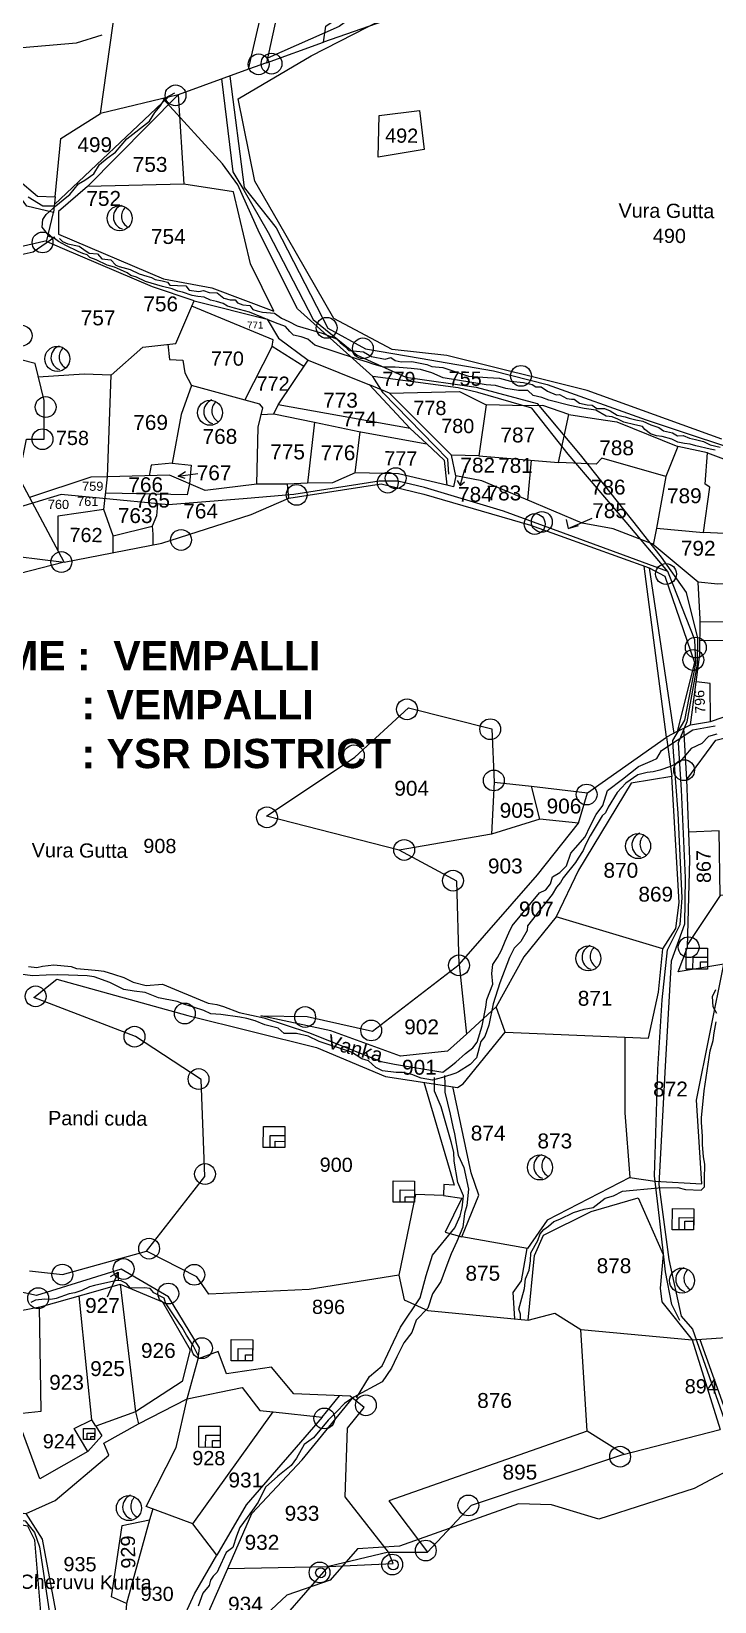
# Model space of a CAD drawing. Header units: inches. Extents: x 215816 to 245985, y 1583903 to 1595496.
# Drawn here: x 225334 to 226251, y 1587068 to 1589176 of the extents above; entities that cross this region are included whole.
import ezdxf

# ---------------------------------------------------------------- set-up
doc = ezdxf.new("R2010")
doc.units = ezdxf.units.IN
doc.header["$MEASUREMENT"] = 0
for name, color, linetype in [('BOUNDRY STONES', 240, 'Continuous'), ('PLOTS', 7, 'Continuous'), ('PLOTS NO', 7, 'Continuous'), ('ROADS', 1, 'Continuous'), ('STREAMS', 4, 'Continuous'), ('TEXT', 1, 'Continuous'), ('wells', 7, 'Continuous')]:
    doc.layers.add(name, color=color, linetype=linetype)
doc.styles.get("Standard").update_dxf_attribs({"font": 'arial.ttf'})

msp = doc.modelspace()

# ---------------------------------------------------------------- linework, layer by layer
at = {"layer": 'BOUNDRY STONES', "color": 0}
for points in [[(225540.36579, 1588575.88484), (225530.8243, 1588579.14139), (225540.78846, 1588585.44661)], [(225530.8243, 1588579.14139), (225557.41716, 1588582.4936)], [(225909.78312, 1588566.51043), (225915.95973, 1588588.07557)], [(225905.58049, 1588573.27128), (225909.78312, 1588566.51043), (225915.48635, 1588571.42914)], [(226051.86557, 1588520.85795), (226054.61325, 1588508.79374), (226068.45624, 1588512.59144)], [(226054.61325, 1588508.79374), (226086.87891, 1588522.77078)], [(225450.55336, 1587510.23024), (225435.78896, 1587476.68199)], [(225439.88326, 1587504.28432), (225450.55336, 1587510.23024), (225450.12561, 1587499.96)]]:
    msp.add_lwpolyline(points, dxfattribs=at)
for centre, radius in [((225638.9311, 1589132.063), 13.978), ((225656.29614, 1589133.00149), 13.978), ((225527.39759, 1589090.35097), 13.978), ((225348.85874, 1588892.89348), 13.978), ((225320.68539, 1588767.69003), 13.978), ((225730.2756, 1588778.22048), 13.978), ((225778.96462, 1588750.59467), 13.978), ((225991.2512, 1588713.65034), 13.978), ((225352.94466, 1588671.81125), 13.978), ((225348.73882, 1588628.62265), 13.978), ((225812.39174, 1588570.39565), 13.978), ((225823.06183, 1588576.34157), 13.978), ((225690.05698, 1588553.91277), 13.978), ((226009.66616, 1588514.78341), 13.978), ((226019.25074, 1588517.54884), 13.978), ((225534.81587, 1588493.38393), 13.978), ((225374.12757, 1588463.71397), 13.978), ((226185.95715, 1588447.63104), 13.978), ((226225.98927, 1588348.86261), 13.978), ((226222.68203, 1588332.23646), 13.978), ((225838.19864, 1588265.90884), 13.978), ((225949.95136, 1588239.24875), 13.978), ((225766.90579, 1588204.07075), 13.978), ((225954.77308, 1588170.48943), 13.978), ((226210.28694, 1588184.24799), 13.978), ((226079.33397, 1588151.53121), 13.978), ((225650.11643, 1588120.94889), 13.978), ((225834.36786, 1588077.12015), 13.978), ((225899.96376, 1588035.9118), 13.978), ((226216.37911, 1587946.50157), 13.978), ((225908.00588, 1587922.13948), 13.978), ((225339.48839, 1587880.50946), 13.978), ((225539.8299, 1587857.46643), 13.978), ((225701.33501, 1587852.76814), 13.978), ((225790.12339, 1587834.77443), 13.978), ((225472.29993, 1587826.42129), 13.978), ((225558.32983, 1587769.47964), 13.978), ((225566.98154, 1587641.88715), 13.978), ((225491.87259, 1587541.81719), 13.978), ((225457.66844, 1587514.43034), 13.978), ((225375.42798, 1587506.87108), 13.978), ((225552.55231, 1587506.6663), 13.978), ((225342.96458, 1587475.22075), 13.978), ((225517.65492, 1587481.40991), 13.978), ((225562.82883, 1587408.11081), 13.978), ((225782.97886, 1587331.43403), 13.978), ((225727.23492, 1587313.76611), 13.978), ((226124.33758, 1587262.39189), 13.978), ((225920.52846, 1587196.89684), 13.978), ((225863.41509, 1587136.37428), 13.978), ((225818.29055, 1587117.56761), 13.978), ((225720.79523, 1587106.92926), 13.978), ((225722.20963, 1587106.56489), 6.73992), ((225819.70495, 1587117.20324), 6.73992)]:
    msp.add_circle(centre, radius, dxfattribs=at)
at = {"layer": 'PLOTS'}
for points in [[(226023.6625, 1589477.2129), (225956.74558, 1589403.05854), (225874.50006, 1589283.9929), (225889.56026, 1589219.12177), (225726.16649, 1589161.7831), (225729.21243, 1589183.43091), (225835.25794, 1589256.34871), (225864.46424, 1589297.67314), (225909.23469, 1589361.0195), (225935.56, 1589397.38799), (226008.39016, 1589475.59687)], [(225795.46188, 1589459.1175), (225735.31056, 1589344.90629), (225699.77288, 1589283.78972), (225673.18551, 1589243.06877), (225649.67434, 1589134.17564), (225726.16649, 1589161.7831)], [(225625.18965, 1589125.33866), (225530.73845, 1589091.24944), (225426.80261, 1589065.89124), (225443.72704, 1589186.98025), (225470.80084, 1589371.19586)], [(225649.67434, 1589134.17564), (225625.18965, 1589125.33866), (225651.32876, 1589238.25301), (225721.70201, 1589345.57697)], [(225600.26706, 1589116.34362), (225619.49706, 1588966.61614), (225662.61881, 1588912.4644), (225731.74817, 1588777.91604), (225782.63077, 1588749.8379), (225855.86513, 1588737.30903), (225954.3863, 1588720.45412), (226026.4866, 1588702.19903), (226159.17826, 1588654.74462), (226319.49742, 1588601.42219), (226299.65964, 1588643.86448), (226393.14377, 1588640.56759), (226392.49599, 1588622.19977), (226418.86106, 1588603.91771), (226319.49742, 1588601.42219)], [(225364.74163, 1588943.72777), (225517.32646, 1589087.97719)], [(225530.73845, 1589091.24944), (225538.40708, 1588970.94712), (225409.19194, 1588968.01067), (225370.15047, 1588934.21315), (225370.21776, 1588904.03855), (225511.25195, 1588844.05016), (225576.03023, 1588831.96371), (225659.40981, 1588800.4319), (225628.04452, 1588864.26131), (225604.99588, 1588960.87135), (225538.40708, 1588970.94712)], [(225409.19194, 1588968.01067), (225530.73845, 1589091.24944)], [(225800.68769, 1589063.2416), (225854.80928, 1589070.07414), (225861.42224, 1589017.69184), (225799.41283, 1589007.461), (225800.68769, 1589063.2416)], [(225025.41734, 1589054.27435), (225103.14362, 1589042.71139), (225180.69625, 1589030.57973), (225269.27884, 1589036.15148), (225293.61245, 1589023.96916), (225309.02015, 1588991.68135), (225315.75446, 1588977.5692), (225341.87417, 1588954.90175), (225365.78768, 1588954.27094), (225373.53807, 1589032.38758), (225426.80261, 1589065.89124)], [(225365.78768, 1588954.27094), (225363.69559, 1588933.1846), (225327.83392, 1588941.70137), (225296.85915, 1588983.98368), (225281.91633, 1589016.95768), (225267.14208, 1589023.78312), (225211.73917, 1589026.93767), (225139.95423, 1589022.62475), (225053.86087, 1589017.45216), (225079.7072, 1589046.19791)], [(225098.3432, 1588900.25417), (225277.65304, 1588877.96564), (225354.53231, 1588895.6675), (225363.69559, 1588933.1846)], [(225440.82496, 1588714.82561), (225483.33909, 1588752.34068), (225527.56634, 1588757.3351), (225549.17997, 1588807.21476), (225552.33549, 1588814.49702), (225496.22668, 1588833.1209), (225375.76935, 1588884.85581), (225354.15859, 1588894.13736)], [(225552.33549, 1588814.49702), (225650.35519, 1588789.76645), (225665.83526, 1588764.21921), (225705.34159, 1588734.86629), (225787.70318, 1588701.77297), (225842.38394, 1588643.24121), (225665.00374, 1588674.6989), (225705.34159, 1588734.86629)], [(225699.54728, 1588726.22358), (225657.17545, 1588753.30041), (225658.35815, 1588762.23661), (225549.17997, 1588807.21476)], [(225188.43498, 1588486.9016), (225377.64408, 1588463.47242), (225316.78749, 1588577.74088), (225327.15421, 1588628.8986), (225351.04484, 1588628.72764), (225350.86076, 1588680.6479), (225338.71018, 1588730.25774), (225319.85364, 1588735.11257), (225321.20524, 1588768.69753), (225267.13525, 1588761.64058)], [(225517.02326, 1588756.14451), (225519.05839, 1588735.49401), (225536.96454, 1588734.66387), (225539.65352, 1588717.79656), (225549.01407, 1588700.70605), (225535.03627, 1588661.77699), (225522.79651, 1588596.6812), (225494.85358, 1588593.72218), (225492.11015, 1588579.62968)], [(225620.22343, 1588681.05529), (225657.17545, 1588753.30041)], [(225431.15473, 1588534.48882), (225436.22329, 1588578.33739), (225440.82496, 1588714.82561), (225404.49915, 1588716.05032), (225343.14325, 1588712.15785)], [(225636.5143, 1588568.23145), (225638.54923, 1588645.01427), (225644.55429, 1588670.70989), (225640.35498, 1588675.49984), (225549.01407, 1588700.70605)], [(225903.57538, 1588579.48068), (225898.09604, 1588607.26948), (225814.58985, 1588690.50698), (225787.70318, 1588701.77297)], [(225814.58985, 1588690.50698), (225908.86906, 1588692.93483), (225944.29996, 1588674.91226), (225934.7789, 1588606.44287), (225898.09604, 1588607.26948)], [(225642.4556, 1588661.72962), (225659.3302, 1588662.69843), (225665.00374, 1588674.6989)], [(225934.7789, 1588606.44287), (226041.71821, 1588597.1844), (226055.44614, 1588661.9571), (226020.53724, 1588674.05291), (225997.67247, 1588673.37039), (225944.29996, 1588674.91226)], [(225659.3302, 1588662.69843), (225713.77518, 1588651.35172), (225773.61648, 1588638.88038), (225864.59856, 1588622.56638), (225842.38394, 1588643.24121)], [(225713.77518, 1588651.35172), (225704.38378, 1588569.52366)], [(226055.44614, 1588661.9571), (226092.73636, 1588656.19485), (226119.84968, 1588652.00519), (226201.90542, 1588618.66236), (226185.67425, 1588578.71793), (226099.78216, 1588603.13782), (226092.2989, 1588595.06369), (226041.71821, 1588597.1844)], [(225864.59856, 1588622.56638), (225887.92894, 1588600.49609), (225891.74497, 1588566.79707), (225826.58615, 1588582.07187), (225768.73868, 1588583.71989), (225775.24062, 1588638.58916)], [(226173.37963, 1588509.07007), (226236.46577, 1588503.4481), (226244.85409, 1588564.43913), (226238.51627, 1588568.19496), (226241.82391, 1588610.39989), (226201.90542, 1588618.66236)], [(226241.82391, 1588610.39989), (226299.18623, 1588588.95873), (226296.83474, 1588556.23363), (226311.45971, 1588499.94198), (226236.46577, 1588503.4481)], [(225522.79651, 1588596.6812), (225548.41515, 1588593.86537), (225546.27587, 1588568.7483), (225542.85897, 1588553.82507), (225433.68901, 1588556.4131)], [(225768.73868, 1588583.71989), (225738.25722, 1588570.16269), (225704.38378, 1588569.52366), (225677.90879, 1588568.21475)], [(226000.53852, 1588546.67896), (226005.18496, 1588600.34734)], [(225377.64408, 1588463.47242), (225509.19749, 1588488.88725), (225628.78482, 1588527.51614), (225679.53038, 1588549.55389), (225677.90879, 1588568.21475), (225636.5143, 1588568.23145), (225567.26677, 1588559.78978), (225519.306, 1588580.25854), (225436.22329, 1588578.33739), (225413.6528, 1588577.81548), (225331.29111, 1588550.5079)], [(225679.53038, 1588549.55389), (225803.33796, 1588568.63921), (225860.99303, 1588554.97322), (226003.82906, 1588513.30809), (226163.22424, 1588455.71734), (226184.35888, 1588444.79756), (226224.20075, 1588328.76627), (226200.95129, 1588236.01237), (226186.78844, 1588228.7805), (226156.47344, 1588458.15646)], [(226200.95129, 1588236.01237), (226219.07614, 1588245.20399), (226231.60495, 1588339.60024), (226231.94673, 1588386.83513), (226229.1997, 1588436.77723), (226167.17879, 1588488.08806), (226114.79173, 1588508.53085), (226073.35779, 1588515.87854), (225997.38804, 1588548.01152), (225938.74014, 1588572.81786), (225903.57538, 1588579.48068), (225900.77633, 1588564.708), (225891.74497, 1588566.79707)], [(226185.67425, 1588578.71793), (226173.37963, 1588509.07007), (226168.71741, 1588486.81514)], [(225503.12464, 1588541.92446), (225501.90577, 1588525.96711), (225496.12584, 1588511.90679), (225497.11493, 1588500.96901), (225496.81458, 1588486.49499)], [(225443.42079, 1588476.17983), (225443.48623, 1588498.90134), (225431.15473, 1588534.48882), (225369.55534, 1588525.14639), (225369.45526, 1588478.8483)], [(225443.48623, 1588498.90134), (225496.12584, 1588511.90679)], [(226311.45971, 1588499.94198), (226317.13814, 1588499.48567), (226319.43575, 1588499.30104), (226339.15913, 1588439.07723), (226255.67577, 1588434.19731), (226229.1997, 1588436.77723)], [(225377.64408, 1588463.47242), (225133.78952, 1588400.7161)], [(226163.22424, 1588455.71734), (226196.40702, 1588233.69196)], [(226382.98233, 1588357.48058), (226393.82669, 1588383.84829), (226231.91937, 1588383.05465)], [(226245.76135, 1588249.51128), (226278.44456, 1588260.89347), (226349.89121, 1588276.18266), (226363.5185, 1588294.36613), (226382.98233, 1588357.48058), (226231.74225, 1588358.5749)], [(226219.07614, 1588245.20399), (226245.76135, 1588249.51128), (226245.27579, 1588300.51221), (226226.74343, 1588302.97193)], [(225908.20786, 1587923.46339), (225905.05017, 1588034.97935), (225827.61662, 1588076.70261), (225649.49584, 1588122.46547), (225767.93854, 1588201.89361), (225840.41206, 1588267.96156), (225951.97146, 1588239.59779), (225955.04362, 1588168.33538), (225951.67596, 1588098.19299), (225827.61662, 1588076.70261)], [(226213.76293, 1588171.80244), (226252.70796, 1588224.6022), (226364.89926, 1588252.02921), (226377.99574, 1588278.85984), (226395.80671, 1588281.88616), (226394.02753, 1588255.75803), (226368.84898, 1588260.12096)], [(225955.04362, 1588168.33538), (226005.28298, 1588162.5532), (226080.37174, 1588153.91104), (226186.78844, 1588228.7805), (226193.80808, 1588175.66692), (226139.28604, 1588166.96413), (226068.58221, 1588049.94978), (226038.38251, 1587987.42385), (225995.01235, 1587933.67738), (225957.95465, 1587866.44539)], [(226202.11029, 1587913.36014), (226214.69326, 1587946.65288), (226218.07604, 1588064.19425), (226213.76293, 1588171.80244), (226210.01372, 1588240.60818)], [(226068.60963, 1588112.86533), (226016.41646, 1588118.3076), (226005.28298, 1588162.5532)], [(226181.66538, 1587944.4715), (226199.0204, 1587971.76755), (226203.56753, 1588006.36125), (226193.80808, 1588175.66692)], [(225908.20786, 1587923.46339), (226013.37374, 1588043.50897), (226068.60963, 1588112.86533), (226080.37174, 1588153.91104)], [(226016.41646, 1588118.3076), (225951.67596, 1588098.19299)], [(226258.6649, 1588016.17248), (226257.35022, 1588102.65498), (226216.59994, 1588101.02164)], [(226263.64305, 1587923.23051), (226270.2373, 1587943.8117), (226282.3652, 1588018.17677), (226258.6649, 1588016.17248), (226214.79914, 1587950.332)], [(225969.88989, 1587832.35072), (226130.56832, 1587825.57542), (226162.39839, 1587824.23325), (226176.05265, 1587886.25968), (226181.66538, 1587944.4715), (226038.38251, 1587987.42385)], [(225331.12507, 1587511.89444), (225375.50787, 1587506.92295), (225488.56954, 1587538.33316), (225566.66195, 1587638.72811), (225561.90278, 1587768.95087), (225473.83173, 1587826.62811), (225337.01229, 1587879.15814), (225367.99368, 1587903.63788), (225543.88454, 1587854.76621), (225716.69747, 1587811.96792), (225809.19567, 1587773.00083), (225905.95668, 1587758.34586), (225913.51202, 1587762.94567), (225969.88989, 1587832.35072), (225957.95465, 1587866.44539), (225917.93125, 1587829.85862), (225892.62639, 1587806.72657), (225829.60024, 1587800.41939), (225735.98906, 1587834.02457), (225641.81808, 1587854.43992), (225704.14134, 1587853.63594), (225791.7606, 1587833.67734), (225908.20786, 1587923.46339), (225917.93125, 1587829.85862)], [(226130.56832, 1587825.57542), (226130.47167, 1587724.02615), (226137.49451, 1587637.26163), (226171.03108, 1587632.32411), (226234.21396, 1587628.96466), (226227.05785, 1587741.21139), (226263.7325, 1587923.67557), (226202.11029, 1587913.36014)], [(225861.00237, 1587765.15443), (225901.52576, 1587627.13212), (225887.6497, 1587627.70166), (225887.04663, 1587613.00864), (225911.97725, 1587609.33476), (225889.30265, 1587563.88524), (225911.72546, 1587557.8162)], [(226137.49451, 1587637.26163), (226026.21768, 1587579.80276), (226000.06817, 1587541.90169), (225911.72546, 1587557.8162), (225934.60019, 1587613.40735), (225924.22704, 1587643.42754), (225899.52102, 1587759.32057)], [(225887.04663, 1587613.00864), (225849.79594, 1587614.53759), (225827.43769, 1587506.29142), (225706.65946, 1587487.10771), (225571.89454, 1587480.57539), (225555.84164, 1587504.06433), (225488.56954, 1587538.33316)], [(225827.43769, 1587506.29142), (225834.48004, 1587473.0921), (225866.1296, 1587458.86455), (226001.01549, 1587445.76996), (226009.41978, 1587532.34159), (226021.53743, 1587559.9908), (226085.49723, 1587591.47307), (226148.53257, 1587609.95703), (226182.09284, 1587533.9767), (226178.00166, 1587488.80264), (226180.52121, 1587470.22825), (226221.08091, 1587419.19205), (226331.0284, 1587427.11539)], [(225384.53987, 1586957.01241), (225355.05033, 1586951.59932), (225338.25748, 1587150.31506), (225329.25116, 1587168.96283), (225250.51424, 1587182.57749), (225214.7814, 1587254.01691), (225159.55009, 1587379.89229), (225144.86583, 1587401.54444), (225086.99709, 1587363.76426), (225061.23846, 1587386.3943), (225050.2653, 1587531.48269), (225069.68543, 1587548.86453)], [(225069.68543, 1587548.86453), (225148.61353, 1587408.19241), (225166.37515, 1587384.48604), (225199.67724, 1587313.9839), (225227.19757, 1587255.72205), (225254.83673, 1587197.20861), (225256.27522, 1587194.16326), (225326.78224, 1587186.30888), (225365.7022, 1587203.43628), (225437.8623, 1587264.226), (225431.18462, 1587280.60832), (225477.81738, 1587306.5511)], [(225983.05372, 1587447.51367), (225980.79456, 1587483.05474), (225991.78201, 1587498.34592), (225999.6422, 1587541.97843)], [(225813.41913, 1587134.01451), (225755.337, 1587208.46459), (225758.07428, 1587300.63888), (225780.71162, 1587328.3012), (225761.97127, 1587343.63729), (225686.43357, 1587346.97965), (225656.35307, 1587382.49435), (225595.6215, 1587373.79263), (225584.61639, 1587403.77213), (225557.54472, 1587393.83445), (225559.71776, 1587408.51846), (225517.8219, 1587476.92545), (225454.44398, 1587514.04183), (225340.63836, 1587478.73827), (225290.85001, 1587489.47675)], [(225289.342, 1587452.94221), (225347.18271, 1587464.15637), (225420.4662, 1587484.81158), (225453.02893, 1587493.98951), (225509.70531, 1587470.46849), (225547.09173, 1587405.7244), (225536.4005, 1587363.44157), (225473.778, 1587322.77623), (225477.81738, 1587306.5511), (225542.88245, 1587340.13906), (225557.54472, 1587393.83445)], [(225453.02893, 1587493.98951), (225473.778, 1587322.77623)], [(225473.778, 1587322.77623), (225420.43173, 1587303.33281), (225415.17568, 1587311.84753), (225408.46375, 1587377.04434), (225398.02054, 1587478.48519)], [(225409.58633, 1587269.40081), (225344.95983, 1587232.70237), (225312.74262, 1587320.08193), (225347.12038, 1587323.60857), (225344.50891, 1587463.63797)], [(226001.01549, 1587445.76996), (226036.82906, 1587455.26159), (226071.76905, 1587432.98595), (226221.08091, 1587419.19205), (226258.55176, 1587299.08786)], [(226129.47241, 1587265.66884), (226080.16015, 1587296.62915), (226071.76905, 1587432.98595)], [(226231.34757, 1587419.93192), (226271.89149, 1587307.38577), (226358.51826, 1587329.80642)], [(225550.61211, 1587172.22147), (225488.13765, 1587195.45544), (225528.35331, 1587274.71827), (225542.88245, 1587340.13906)], [(225542.88245, 1587340.13906), (225617.0049, 1587355.44755), (225640.39043, 1587324.42789), (225658.53611, 1587322.4832), (225724.08223, 1587315.45857), (225747.39575, 1587344.28222)], [(225597.40082, 1587112.399), (225629.69295, 1587185.97748), (225697.44463, 1587258.28591), (225765.15769, 1587341.0297)], [(225724.08223, 1587315.45857), (225622.23281, 1587197.82132), (225582.99684, 1587129.94588), (225550.61211, 1587172.22147), (225658.53611, 1587322.4832)], [(225420.43173, 1587303.33281), (225428.39886, 1587290.42617), (225409.58633, 1587269.40081), (225391.3084, 1587300.09035), (225415.17568, 1587311.84753)], [(226484.81401, 1586164.67868), (226236.56818, 1586234.89924), (226067.37476, 1586282.75848), (225929.25627, 1586420.00444), (225888.57074, 1586458.52038), (225722.08561, 1586485.89209), (225670.52959, 1586523.73389), (225625.54526, 1586556.75212), (225607.39225, 1586664.0092), (225608.29614, 1586848.11184), (225598.00468, 1586960.29108), (225644.4103, 1587013.5755), (225732.62847, 1587114.87044), (225819.47644, 1587119.18802), (225813.41913, 1587134.01451), (225865.60311, 1587134.0517), (225924.81371, 1587197.2777), (226126.79116, 1587264.97465), (226258.55176, 1587299.08786)], [(226080.16015, 1587296.62915), (225813.88989, 1587203.06216), (225865.60311, 1587134.0517)], [(225496.88746, 1587192.20142), (225492.51108, 1587177.76634), (225461.73488, 1587065.07229), (225441.52051, 1587073.9887), (225455.52513, 1587170.07513), (225492.51108, 1587177.76634)], [(225384.53987, 1586957.01241), (225367.79726, 1587048.22307), (225348.81604, 1587151.62925), (225326.78224, 1587186.30888)], [(225461.73488, 1587065.07229), (225453.78854, 1586970.32015), (225533.6109, 1586959.16234), (225533.55753, 1587036.29353), (225553.05305, 1587078.14526), (225582.99684, 1587129.94588)], [(225813.41913, 1587134.01451), (225732.62847, 1587114.87044)], [(225560.47961, 1587028.27304), (225597.40082, 1587112.399), (225732.62847, 1587114.87044)]]:
    msp.add_lwpolyline(points, dxfattribs=at)
at = {"layer": 'ROADS'}
for points in [[(226020.46779, 1589483.07583), (225949.78484, 1589406.76338), (225911.36318, 1589356.48691), (225860.84781, 1589279.97581), (225815.21203, 1589232.91719), (225747.30939, 1589182.6849), (225650.98511, 1589140.24656)], [(225611.37083, 1589085.84642), (225709.34762, 1589143.22584), (225823.27454, 1589201.83035)], [(225059.795, 1589094.03963), (225110.20286, 1589103.15321), (225176.1262, 1589133.39118), (225197.95073, 1589143.40174), (225295.4767, 1589152.18345), (225394.61406, 1589161.11025), (225428.92919, 1589171.52842)], [(225589.27739, 1589112.37725), (225604.42746, 1588987.4982), (225619.23935, 1588963.26005), (225651.72408, 1588906.07969), (225712.30634, 1588789.51579), (225771.10278, 1588741.70683), (225836.45652, 1588712.15041), (225930.92676, 1588698.42931), (226012.91671, 1588676.7369), (226070.49515, 1588607.63855), (226149.48447, 1588508.21393), (226160.73928, 1588494.0474), (226179.58878, 1588470.32135), (226213.14256, 1588422.65716), (226228.43657, 1588361.4958), (226228.01112, 1588326.3728), (226213.93696, 1588249.31755), (226202.38559, 1588220.8813), (226206.43952, 1588157.74718), (226211.68808, 1588039.52258), (226210.97621, 1587977.50375), (226192.72515, 1587927.65907), (226185.04056, 1587786.99119), (226176.35112, 1587627.9294), (226189.86202, 1587527.33057), (226206.13999, 1587451.0258), (226221.50238, 1587433.83904), (226266.78369, 1587305.32856)], [(226204.57848, 1587445.164), (226193.81098, 1587466.56517), (226185.38852, 1587510.44907), (226177.15447, 1587582.47267), (226170.61752, 1587639.65172), (226174.88749, 1587782.84496), (226180.58972, 1587875.9494), (226187.7903, 1587942.98918), (226204.83408, 1587977.20073), (226207.7779, 1588013.01715), (226202.20485, 1588126.39396), (226196.07446, 1588208.81682), (226194.95202, 1588223.9079), (226211.16399, 1588251.44607), (226226.13251, 1588327.52388), (226224.63495, 1588359.39412), (226195.52753, 1588433.31111), (226188.54432, 1588451.04467), (226132.43167, 1588517.04911), (226054.71483, 1588608.4662), (226005.75507, 1588670.55028), (225933.43582, 1588691.52985), (225907.05713, 1588697.53094), (225792.35914, 1588712.74663), (225691.23361, 1588803.58074), (225640.08513, 1588905.53091), (225610.81396, 1588970.36159), (225590.49509, 1588998.57071), (225510.25404, 1589086.25167)], [(226260.75201, 1588628.62593), (226080.17822, 1588694.22106), (225891.74857, 1588740.8615), (225818.3851, 1588749.31179), (225740.06281, 1588790.81793), (225665.56215, 1588920.0368), (225633.85004, 1588975.04037), (225611.37083, 1589085.84642)], [(225894.41112, 1588581.83786), (225892.97068, 1588601.9001), (225875.41177, 1588619.96697), (225806.28916, 1588691.0892), (225792.35914, 1588712.74663)], [(226188.54432, 1588451.04467), (226129.02547, 1588472.92548), (225967.80501, 1588532.19466), (225861.48981, 1588563.7873), (225825.78981, 1588572.38202), (225800.86359, 1588572.39096), (225686.12725, 1588554.32115), (225623.3555, 1588549.15355), (225517.93648, 1588540.47507), (225425.42642, 1588549.52748), (225373.74183, 1588554.58498), (225262.63267, 1588520.63457)], [(224653.82571, 1587774.30911), (224762.93381, 1587648.58375), (224817.89349, 1587622.03382), (224884.28669, 1587625.76246), (224971.29586, 1587609.98939), (225009.03393, 1587593.37144), (225058.75252, 1587552.84656), (225083.02143, 1587517.76611), (225148.8664, 1587402.33047), (225198.67405, 1587308.06854), (225231.50891, 1587233.35818), (225251.51777, 1587187.83129), (225325.62625, 1587176.43625), (225338.08244, 1587160.79875), (225344.75934, 1587141.23337), (225357.78446, 1587054.89783)], [(226327.77106, 1587274.5745), (226223.7288, 1587219.78048), (226095.71527, 1587178.4665), (226032.23281, 1587197.90059), (225988.08667, 1587199.16551), (225827.97653, 1587142.34963), (225771.9239, 1587138.4803), (225735.06499, 1587096.51396), (225676.9978, 1587076.52618), (225614.37943, 1587017.66236), (225574.65915, 1586980.32367), (225559.71746, 1586888.80471), (225578.41888, 1586785.51323), (225580.84644, 1586726.65845), (225636.67836, 1586699.68712), (225681.96403, 1586589.98965), (225892.44333, 1586470.20632), (226000.05525, 1586374.39458), (226044.01466, 1586305.97101), (226079.32464, 1586264.436)]]:
    msp.add_lwpolyline(points, dxfattribs=at)
at = {"layer": 'STREAMS'}
for points in [[(226251.83759, 1588614.11776), (226245.42069, 1588615.33128), (226226.17636, 1588619.84735), (226218.30542, 1588621.94691), (226210.71829, 1588622.87687), (226201.67711, 1588624.69292), (226193.8187, 1588628.54377), (226180.99544, 1588632.43011), (226173.11406, 1588633.07029), (226164.9553, 1588635.75569), (226157.40368, 1588641.64757), (226154.51229, 1588645.75473), (226144.01506, 1588648.16497), (226129.14315, 1588651.48219), (226121.28691, 1588655.62492), (226113.7164, 1588658.88988), (226105.8351, 1588659.53007), (226091.58069, 1588667.51315), (226076.28759, 1588670.05349), (226057.03908, 1588673.98585), (226028.75766, 1588680.90171), (226019.14703, 1588684.76506), (226007.77356, 1588687.18162), (226000.22811, 1588693.94909), (225987.96178, 1588694.03687), (225970.74931, 1588696.78706), (225957.04981, 1588700.67971), (225944.49766, 1588701.64521), (225886.6407, 1588711.16537), (225871.49977, 1588717.69535), (225856.34413, 1588722.18216), (225843.79616, 1588723.73141), (225822.19448, 1588725.34549), (225806.71552, 1588725.45626), (225794.18216, 1588729.04863), (225785.15143, 1588732.32405), (225770.28587, 1588736.5169), (225714.5301, 1588754.80558), (225704.95071, 1588763.0471), (225695.91789, 1588766.03064), (225685.71265, 1588768.43879), (225680.78322, 1588773.43621), (225674.99009, 1588780.19118), (225661.58894, 1588784.95732), (225626.766, 1588799.30839), (225606.67848, 1588804.75494), (225597.36461, 1588807.19872), (225591.17154, 1588811.08298), (225582.40785, 1588813.7057), (225574.18648, 1588815.41021), (225565.98212, 1588819.49174), (225557.20535, 1588820.28595), (225549.71196, 1588821.43673), (225536.93888, 1588826.28235), (225530.36018, 1588827.42658), (225522.69946, 1588830.77281), (225510.09633, 1588833.78866), (225487.20043, 1588840.56241), (225474.79849, 1588846.13683), (225467.31287, 1588848.38465), (225462.40048, 1588852.25979), (225453.463, 1588856.16369), (225445.25602, 1588859.87953), (225435.7579, 1588862.1418), (225420.62472, 1588869.56427), (225412.22956, 1588872.55005), (225408.59523, 1588876.0503), (225402.93794, 1588878.10221), (225396.55136, 1588880.52501), (225380.27904, 1588888.54305), (225370.43847, 1588894.09914), (225362.97518, 1588899.45534), (225358.77498, 1588900.58255), (225348.45019, 1588913.26853), (225349.1109, 1588923.79553), (225353.84038, 1588930.19776), (225366.51294, 1588942.10158), (225381.23657, 1588954.28325), (225385.35549, 1588957.17923), (225397.16659, 1588971.42962), (225405.69083, 1588976.34192), (225417.75492, 1588985.03205), (225425.16279, 1588997.55865), (225435.76123, 1589005.9667), (225446.65016, 1589014.08011), (225461.99901, 1589031.81575), (225492.40007, 1589055.58304), (225499.50891, 1589067.2341), (225506.5968, 1589075.95985), (225513.99421, 1589087.02375), (225526.62908, 1589093.66193)], [(225329.572, 1588954.17553), (225349.18128, 1588942.16023), (225364.6437, 1588942.04958)], [(225072.06013, 1588867.90856), (225084.72045, 1588870.16893), (225094.77226, 1588877.73755), (225113.32576, 1588881.71893), (225123.9278, 1588883.99398), (225133.61196, 1588881.27986), (225141.83442, 1588879.75169), (225163.91843, 1588884.00169), (225171.83633, 1588881.00632), (225180.64258, 1588878.88623), (225190.66285, 1588882.04708), (225203.59198, 1588880.77907), (225207.97718, 1588877.22128), (225222.70412, 1588880.6423), (225231.52088, 1588879.9915), (225237.67042, 1588876.42105), (225246.49349, 1588876.6518), (225259.72709, 1588876.85095), (225282.65117, 1588875.21757), (225308.22371, 1588873.85908), (225336.20527, 1588880.4178), (225365.45754, 1588900.19147)], [(225371.73341, 1588898.13085), (225375.77624, 1588894.21849), (225382.96849, 1588890.83841), (225398.11962, 1588887.77123), (225404.19374, 1588883.2896), (225411.37549, 1588878.43018), (225422.47055, 1588877.42614), (225428.34512, 1588870.91179), (225440.36396, 1588869.71627), (225447.34209, 1588862.26937), (225451.5858, 1588860.57468), (225466.54531, 1588856.58424), (225478.71615, 1588850.76451), (225488.68507, 1588847.54947), (225494.96282, 1588845.65531), (225499.94141, 1588843.21566), (225509.36327, 1588841.11409), (225516.56875, 1588839.58315), (225519.86884, 1588835.30628), (225530.23035, 1588835.23213), (225541.32674, 1588834.41304), (225545.54134, 1588828.65025), (225558.66779, 1588827.07694), (225564.78426, 1588828.51254), (225572.71933, 1588825.49697), (225583.14041, 1588824.99056), (225592.15786, 1588818.08385), (225600.65454, 1588815.98889), (225607.49928, 1588815.755), (225610.80194, 1588811.84798), (225617.81315, 1588809.02392), (225627.05795, 1588808.03317), (225631.27784, 1588803.01003), (225637.0005, 1588801.11984), (225644.20333, 1588799.21905), (225660.47654, 1588797.80814), (225669.68164, 1588791.26995), (225679.45631, 1588786.76183), (225690.51564, 1588780.76511), (225724.19073, 1588771.03469), (225743.38073, 1588763.50041), (225748.52712, 1588758.65559), (225755.51583, 1588752.688), (225760.10581, 1588747.66221), (225770.46071, 1588746.66351), (225779.89315, 1588746.04124), (225790.39475, 1588739.67868), (225808.68736, 1588736.03425), (225816.47439, 1588738.19759), (225822.36757, 1588734.27203), (225830.12682, 1588732.55217), (225844.51884, 1588733.11189), (225864.84283, 1588728.89815), (225871.6716, 1588726.44527), (225886.27823, 1588724.86136), (225920.61265, 1588713.33532), (225946.13331, 1588711.30345), (225962.59682, 1588710.63086), (225977.18492, 1588706.45816), (225994.56691, 1588704.85435), (226006.39015, 1588702.18082), (226011.17845, 1588699.00285), (226018.39319, 1588698.76631), (226027.0485, 1588692.97174), (226038.30078, 1588688.08319), (226043.11678, 1588688.78845), (226052.88359, 1588683.17084), (226058.98418, 1588682.3875), (226062.49971, 1588682.36234), (226069.6774, 1588676.94817), (226080.02311, 1588674.65508), (226086.80348, 1588674.15928), (226093.24902, 1588669.8599), (226103.42553, 1588669.78707), (226110.99051, 1588666.77415), (226120.38723, 1588661.15919), (226130.91794, 1588658.86476), (226136.45559, 1588656.9759), (226145.50604, 1588654.69203), (226154.74555, 1588652.96162), (226165.81283, 1588648.07439), (226176.33295, 1588644.30063), (226182.59208, 1588639.81768), (226194.60174, 1588637.32776), (226201.4186, 1588633.21063), (226208.82372, 1588633.71242), (226217.49491, 1588630.1368), (226225.43915, 1588628.41566), (226236.52231, 1588625.74742), (226245.37188, 1588621.24593), (226258.48509, 1588617.82343)], [(226254.12356, 1588232.69943), (226243.14736, 1588229.52358), (226233.90288, 1588220.12226), (226219.64288, 1588213.12373), (226204.35722, 1588195.41444), (226192.17364, 1588188.99275), (226177.63246, 1588184.06723), (226168.73691, 1588182.05989), (226160.73791, 1588181.22958), (226147.98341, 1588177.77056), (226132.21368, 1588166.64079), (226120.28384, 1588154.30019), (226108.24971, 1588134.48596), (226104.64239, 1588126.81945), (226100.17238, 1588122.70944), (226084.29256, 1588096.1959), (226077.69321, 1588084.11299), (226074.67789, 1588076.44229), (226067.79524, 1588066.13652), (226064.49663, 1588060.24298), (226047.73221, 1588039.50228), (226044.13547, 1588033.31499), (226039.05865, 1588027.13833), (226033.06824, 1588017.41792), (226000.20072, 1587975.04963), (225999.56628, 1587969.13703), (225990.87578, 1587954.40635), (225981.92942, 1587945.29879), (225975.91784, 1587932.61994), (225962.6105, 1587898.56321), (225953.82473, 1587870.5196), (225947.99491, 1587841.86314), (225942.85449, 1587826.81121), (225937.17922, 1587819.75124), (225931.3518, 1587798.02995), (225922.99752, 1587788.91816), (225907.53226, 1587778.96966), (225903.67331, 1587777.51802), (225885.86739, 1587771.43241), (225872.22488, 1587767.97975), (225857.14454, 1587770.45455), (225844.74752, 1587775.57282), (225832.33357, 1587778.32439), (225823.45072, 1587778.09211), (225805.41019, 1587780.58806), (225796.26513, 1587785.09135), (225786.2617, 1587793.74281), (225777.69611, 1587796.46685), (225763.55255, 1587805.73964), (225720.02015, 1587819.71172), (225705.26977, 1587826.91786), (225689.60589, 1587830.58025), (225673.32452, 1587830.69676), (225665.38269, 1587837.85418), (225647.35698, 1587842.42102), (225634.36788, 1587847.54356), (225623.14013, 1587850.58245), (225613.68001, 1587852.4253), (225588.24732, 1587856.15759), (225574.93257, 1587857.14047), (225565.48947, 1587861.35004), (225551.61016, 1587866.1831), (225539.79253, 1587869.52211), (225529.75514, 1587873.44008), (225504.627, 1587878.3536), (225486.62034, 1587885.58304), (225471.74525, 1587887.50236), (225458.14297, 1587889.6707), (225438.96907, 1587899.27538), (225418.30035, 1587906.81973), (225408.836, 1587908.07086), (225383.68025, 1587909.13847), (225369.47114, 1587909.24016), (225353.77974, 1587909.0566), (225335.41984, 1587908.30039), (225312.05509, 1587911.42618)], [(225329.72679, 1587920.4863), (225341.08306, 1587919.24007), (225348.96547, 1587921.22234), (225363.83936, 1587922.86328), (225387.20186, 1587920.5426), (225394.48671, 1587918.1187), (225409.99413, 1587916.73058), (225423.85732, 1587915.17184), (225430.9714, 1587914.39113), (225444.08741, 1587910.46597), (225458.10962, 1587905.62204), (225470.6623, 1587899.51154), (225487.97298, 1587895.00898), (225509.8943, 1587897.04145), (225571.11662, 1587871.18135), (225582.78921, 1587869.63825), (225591.71577, 1587867.02017), (225612.83379, 1587858.84146), (225646.00781, 1587851.67118), (225705.95596, 1587832.17558), (225803.52103, 1587793.23963), (225821.3114, 1587789.60964), (225886.07468, 1587778.92998), (225895.46642, 1587785.2844), (225903.69411, 1587792.23088), (225916.92024, 1587803.81189), (225926.61233, 1587811.33171), (225932.21782, 1587819.17264), (225939.08963, 1587840.72342), (225943.94429, 1587866.08321), (225945.18563, 1587876.29053), (225953.58934, 1587897.08842), (225952.22929, 1587911.10893), (225953.48525, 1587923.35937), (225959.68525, 1587932.65549), (225965.01328, 1587942.54167), (225970.06594, 1587954.76495), (225974.81826, 1587965.82281), (225979.55795, 1587975.12942), (226016.13021, 1588019.65633), (226024.62692, 1588023.39014), (226030.81857, 1588031.51876), (226033.51605, 1588041.13188), (226043.1957, 1588046.90045), (226052.31416, 1588055.8838), (226058.2764, 1588072.77085), (226064.46178, 1588080.02384), (226077.20602, 1588094.89218), (226084.31569, 1588108.85211), (226092.02188, 1588124.55908), (226101.16332, 1588136.75309), (226107.4427, 1588157.14051), (226127.41113, 1588172.17599), (226149.19326, 1588189.3439), (226167.94124, 1588197.09081), (226173.8033, 1588199.96776), (226179.71959, 1588210.43351), (226221.99256, 1588238.2324), (226241.58754, 1588241.88679), (226251.8241, 1588243.85676)], [(226254.03869, 1587857.33539), (226249.30448, 1587866.66547), (226248.20298, 1587880.46768), (226253.07024, 1587889.72905)], [(225990.66471, 1587446.8076), (225990.71568, 1587453.92982), (225988.32453, 1587460.50718), (225992.55644, 1587475.28437), (225996.02479, 1587488.19265), (225997.24252, 1587501.11705), (226002.38933, 1587512.70126), (226004.1684, 1587525.4342), (226004.62131, 1587536.30223), (226013.94249, 1587552.49069), (226017.19771, 1587561.8392), (226021.92658, 1587567.42845), (226027.96005, 1587571.88373), (226035.13228, 1587578.20526), (226043.22077, 1587581.5212), (226061.66419, 1587590.38616), (226075.94831, 1587594.59497), (226088.34485, 1587597.13039), (226104.37575, 1587609.57387), (226115.65239, 1587612.86703), (226127.51048, 1587618.78013), (226175.52788, 1587623.20132), (226201.63839, 1587623.91411), (226212.12066, 1587621.14019), (226233.1197, 1587620.39017), (226237.65253, 1587624.85587), (226237.72334, 1587634.75134), (226238.16936, 1587655.13982), (226236.13985, 1587665.05029), (226234.75758, 1587681.55347), (226234.83912, 1587692.9482), (226233.46766, 1587710.95068), (226233.51272, 1587717.2478), (226237.0729, 1587753.50749), (226245.27907, 1587807.31849), (226249.28046, 1587821.38412), (226250.85372, 1587831.5687), (226253.35919, 1587846.24478)], [(225888.70162, 1587774.08775), (225888.91817, 1587762.79293), (225888.83949, 1587751.7974), (225896.06292, 1587722.32376), (225899.80737, 1587705.35705), (225902.12037, 1587696.12755), (225906.97002, 1587667.38942), (225914.58226, 1587650.69224), (225920.91581, 1587621.52214), (225918.67901, 1587599.84317), (225915.32938, 1587588.87109), (225913.1181, 1587570.75823), (225905.2464, 1587551.1999), (225897.39597, 1587534.61338), (225893.15008, 1587523.05328), (225883.73539, 1587497.4684), (225872.31878, 1587481.20456), (225865.93595, 1587461.93279), (225850.65367, 1587445.69662), (225844.56618, 1587429.29607), (225834.05655, 1587415.10607), (225824.70441, 1587396.44993), (225817.16198, 1587381.34713), (225804.83626, 1587362.71227), (225766.60115, 1587342.3873), (225754.34774, 1587333.85647), (225744.15887, 1587322.93329), (225732.18156, 1587311.42852), (225712.62506, 1587287.7032), (225700.07011, 1587278.5801), (225689.82799, 1587260.22754), (225682.62121, 1587250.47179), (225664.67761, 1587236.33502), (225648.2165, 1587221.59322), (225638.22226, 1587201.33888), (225630.7096, 1587190.39655), (225623.50494, 1587180.93799), (225613.89167, 1587167.33599), (225609.05096, 1587155.78015), (225604.4821, 1587140.65608), (225595.51026, 1587133.58769), (225584.89932, 1587111.49457), (225583.38272, 1587107.34475), (225577.69253, 1587101.73885), (225574.38323, 1587096.41309), (225572.54808, 1587089.2936), (225564.1497, 1587079.2492), (225557.77759, 1587061.46333)], [(225770.3487, 1587341.44941), (225787.67959, 1587369.85382), (225804.91182, 1587384.4702), (225819.89118, 1587416.69525), (225829.54553, 1587436.1206), (225855.99713, 1587475.87111), (225863.82338, 1587505.76998), (225872.58065, 1587532.8093), (225902.37061, 1587569.91362), (225909.62239, 1587586.02783), (225912.076, 1587596.47071), (225914.09464, 1587612.62237), (225906.61203, 1587630.74391), (225901.58303, 1587659.30833), (225901.19229, 1587671.19798), (225897.48506, 1587685.01328), (225884.01178, 1587732.34816), (225875.12244, 1587753.33261), (225875.25173, 1587771.39972)], [(225557.59394, 1587398.35079), (225551.02849, 1587411.71166), (225542.04323, 1587425.39243), (225536.0616, 1587435.72321), (225525.57765, 1587451.53282), (225513.89565, 1587469.16648), (225512.12245, 1587475.23094), (225498.2475, 1587482.59236), (225493.13961, 1587488.07549), (225485.87991, 1587489.0352), (225466.80172, 1587488.56654), (225461.39759, 1587494.95959), (225454.46011, 1587498.64026), (225448.40712, 1587498.98619), (225418.38416, 1587492.24152), (225412.01327, 1587490.47156), (225401.38208, 1587485.70625), (225391.97274, 1587482.44513), (225384.39298, 1587480.98643), (225367.09024, 1587474.75588), (225360.11596, 1587473.29285), (225351.9458, 1587473.9565), (225339.52191, 1587472.53247), (225333.14011, 1587469.24968)]]:
    msp.add_lwpolyline(points, dxfattribs=at)
at = {"layer": 'wells', "color": 0}
for points in [[(226241.55363, 1587916.89425), (226212.85647, 1587917.09961), (226213.05908, 1587945.41142), (226241.75623, 1587945.20605)], [(226241.55363, 1587916.89425), (226222.17702, 1587917.03291), (226222.29368, 1587933.33359), (226241.67028, 1587933.19493)], [(225673.92606, 1587677.36176), (225645.22891, 1587677.56712), (225645.43151, 1587705.87893), (225674.12867, 1587705.67356)], [(225673.92606, 1587677.36176), (225654.54946, 1587677.50042), (225654.66611, 1587693.8011), (225674.04271, 1587693.66244)], [(225848.23531, 1587604.09272), (225819.53815, 1587604.29808), (225819.74076, 1587632.60989), (225848.43791, 1587632.40452)], [(225848.23531, 1587604.09272), (225828.85871, 1587604.23138), (225828.97536, 1587620.53206), (225848.35196, 1587620.3934)], [(226223.03392, 1587567.02242), (226194.33677, 1587567.22778), (226194.53937, 1587595.53958), (226223.23653, 1587595.33422)], [(226223.03392, 1587567.02242), (226203.65732, 1587567.16108), (226203.77397, 1587583.46176), (226223.15057, 1587583.3231)], [(225630.773, 1587391.07193), (225602.07585, 1587391.27729), (225602.27845, 1587419.5891), (225630.97561, 1587419.38373)], [(225630.773, 1587391.07193), (225611.3964, 1587391.21059), (225611.51305, 1587407.51127), (225630.88965, 1587407.37261)], [(225418.73253, 1587285.40868), (225403.74527, 1587285.51593), (225403.85108, 1587300.30194), (225418.83834, 1587300.19468)], [(225587.14294, 1587274.86697), (225558.44578, 1587275.07233), (225558.64839, 1587303.38413), (225587.34554, 1587303.17877)], [(225418.73253, 1587285.40868), (225408.61298, 1587285.4811), (225408.6739, 1587293.99422), (225418.79345, 1587293.9218)], [(225587.14294, 1587274.86697), (225567.76634, 1587275.00563), (225567.88299, 1587291.30631), (225587.25959, 1587291.16765)]]:
    msp.add_lwpolyline(points, close=True, dxfattribs=at)
at = {"layer": 'wells'}
for points in [[(226241.55363, 1587916.89425), (226232.23002, 1587916.96097), (226232.30223, 1587927.05168), (226241.62584, 1587926.98496)], [(225673.92606, 1587677.36176), (225661.14166, 1587677.45325), (225661.20182, 1587685.86079), (225673.98623, 1587685.7693)], [(225847.63944, 1587604.09698), (225835.66191, 1587604.1827), (225835.71325, 1587611.35761), (225847.69078, 1587611.2719)], [(226223.03392, 1587567.02242), (226211.16063, 1587567.10738), (226211.24316, 1587578.64067), (226223.11646, 1587578.5557)], [(225630.773, 1587391.07193), (225621.37625, 1587391.13918), (225621.43301, 1587399.07178), (225630.82977, 1587399.00454)], [(225418.73253, 1587285.40868), (225413.82502, 1587285.4438), (225413.85466, 1587289.58665), (225418.76217, 1587289.55153)], [(225587.14294, 1587274.86697), (225576.97344, 1587274.93974), (225577.03833, 1587284.00705), (225587.20783, 1587283.93427)]]:
    msp.add_lwpolyline(points, close=True, dxfattribs=at)
at = {"layer": 'wells', "color": 0}
for centre in [(225452.31782, 1588925.42238), (225368.57192, 1588736.56402), (225573.7048, 1588664.1331), (226148.55082, 1588082.2479), (226081.74708, 1587931.48667), (226016.7303, 1587650.72615), (226207.53157, 1587498.8723), (225464.71651, 1587193.30046)]:
    msp.add_circle(centre, 16.78489, dxfattribs=at)
for centre, start, end in [((225460.66705, 1588926.9449), 110.75475012, 252.17804926), ((225471.55058, 1588928.02796), 133.0359384, 242.39450894), ((225376.92114, 1588738.08653), 110.75475012, 252.17804926), ((225387.80468, 1588739.16959), 133.0359384, 242.39450894), ((225582.05402, 1588665.65562), 110.75475012, 252.17804926), ((225592.93756, 1588666.73867), 133.0359384, 242.39450894), ((226156.90004, 1588083.77042), 110.75475012, 252.17804926), ((226167.78358, 1588084.85348), 133.0359384, 242.39450894), ((226090.0963, 1587933.00919), 110.75475012, 252.17804926), ((226100.97984, 1587934.09225), 133.0359384, 242.39450894), ((226025.07953, 1587652.24867), 110.75475012, 252.17804926), ((226035.96306, 1587653.33173), 133.0359384, 242.39450894), ((226215.88079, 1587500.39481), 110.75475012, 252.17804926), ((226226.76433, 1587501.47787), 133.0359384, 242.39450894), ((225473.06574, 1587194.82298), 110.75475012, 252.17804926), ((225483.94927, 1587195.90603), 133.0359384, 242.39450894)]:
    msp.add_arc(centre, 16.78489, start, end, dxfattribs=at)

# ---------------------------------------------------------------- texts
at = {"layer": 'PLOTS NO'}
for s, height, rotation, p in [('492', 19.062325, 359.58998577, (225808.71716, 1589026.91979)), ('Vura Gutta', 19.062325, 359.58998577, (226122.075, 1588926.32786)), ('490', 19.062325, 359.58998577, (226168.23877, 1588892.34359)), ('771', 9.315941, 359.58998577, (225623.52012, 1588777.41192)), ('770', 19.062325, 359.58998577, (225574.68008, 1588727.62651)), ('772', 19.062325, 359.58998577, (225636.07889, 1588693.95401)), ('779', 19.062325, 359.58998577, (225805.10229, 1588700.29641)), ('755', 19.062325, 359.58998577, (225894.02215, 1588700.67506)), ('778', 19.062325, 359.58998577, (225846.62529, 1588661.35257)), ('780', 19.062325, 359.58998577, (225884.00213, 1588637.06252)), ('758', 19.062325, 359.58998577, (225366.68001, 1588621.02329)), ('777', 19.062325, 359.58998577, (225807.52689, 1588593.58279)), ('759', 12.265253, 359.58998577, (225401.86589, 1588559.48262)), ('760', 12.265253, 359.58998577, (225355.79172, 1588535.0846)), ('761', 12.265253, 359.58998577, (225395.14229, 1588539.08729)), ('762', 19.062325, 359.58998577, (225384.8767, 1588490.66155)), ('796', 13.557933, 93.36226938, (226238.9981, 1588260.64561)), ('Vura Gutta', 19.062325, 359.58998577, (225334.12202, 1588067.35646)), ('908', 19.062325, 359.58998577, (225484.06925, 1588073.12937)), ('867', 19.062325, 90.97033984, (226246.38928, 1588032.80741)), ('Vanka', 19.062325, 344.74453369, (225729.73386, 1587811.47173)), ('Pandi cuda', 19.062325, 359.58998577, (225356.1527, 1587707.64218)), ('900', 19.062325, 359.58998577, (225720.83383, 1587645.0042)), ('896', 19.062325, 359.58998577, (225710.5271, 1587454.16931)), ('894', 19.062325, 359.58998577, (226211.02977, 1587347.50039)), ('924', 19.062325, 359.58998577, (225349.04627, 1587273.66506)), ('928', 19.062325, 359.58998577, (225549.7455, 1587251.10679)), ('929', 19.062325, 90.96482055, (225473.53226, 1587112.30022)), ('935', 19.062325, 359.58998577, (225376.82947, 1587108.68225)), ('Lingayyapalle Cheruvu Kunta', 19.0623253, 359.58998577, (225147.46804, 1587086.2345)), ('930', 19.062325, 359.58998577, (225480.42511, 1587068.87557))]:
    msp.add_text(s, height=height, rotation=rotation, dxfattribs=at).set_placement(p)
for s, p in [('499', (225395.56854, 1589014.16793)), ('753', (225469.91075, 1588987.5973)), ('752', (225407.59011, 1588941.95731)), ('754', (225494.37008, 1588890.82287)), ('756', (225484.15786, 1588800.3521)), ('757', (225400.0659, 1588781.58133)), ('773', (225725.54049, 1588671.02922)), ('769', (225470.62006, 1588641.19202)), ('774', (225751.36025, 1588645.732)), ('768', (225563.65394, 1588622.42615)), ('787', (225963.6176, 1588624.32685)), ('788', (226096.33878, 1588607.11477)), ('775', (225654.5477, 1588601.61802)), ('776', (225722.20146, 1588600.45864)), ('782', (225909.83564, 1588583.80645)), ('781', (225960.51037, 1588583.42698)), ('767', (225555.86498, 1588573.5619)), ('766', (225463.99913, 1588557.53621)), ('784', (225906.7431, 1588544.62542)), ('783', (225945.01553, 1588546.47705)), ('786', (226084.97936, 1588554.34603)), ('789', (226187.27496, 1588542.73199)), ('765', (225473.35947, 1588536.86569)), ('764', (225537.78502, 1588522.22499)), ('785', (226086.87891, 1588522.77078)), ('763', (225449.88672, 1588516.08996)), ('792', (226205.89982, 1588472.20244)), ('904', (225821.15792, 1588149.93637)), ('905', (225962.64621, 1588120.26274)), ('906', (226025.65966, 1588126.05495)), ('903', (225946.87882, 1588045.56195)), ('870', (226102.02587, 1588039.81129)), ('869', (226148.91164, 1588007.71449)), ('907', (225988.53668, 1587987.80824)), ('871', (226067.49617, 1587867.92539)), ('902', (225834.4521, 1587829.53125)), ('901', (225831.58438, 1587775.31801)), ('872', (226168.64868, 1587746.08074)), ('874', (225923.79205, 1587686.96825)), ('873', (226013.3419, 1587676.3751)), ('878', (226092.80144, 1587508.82243)), ('875', (225916.66629, 1587498.74684)), ('927', (225405.96462, 1587455.44287)), ('926', (225480.9877, 1587395.00419)), ('925', (225412.79719, 1587370.6613)), ('923', (225357.75617, 1587352.21331)), ('876', (225932.44764, 1587327.88463)), ('931', (225598.41749, 1587221.10115)), ('895', (225966.47554, 1587231.63894)), ('933', (225673.90706, 1587176.34602)), ('932', (225620.13619, 1587137.37562)), ('934', (225597.9327, 1587054.35192))]:
    msp.add_text(s, height=20, dxfattribs=at).set_placement(p)
at = {"layer": 'TEXT', "insert": (224964.19937, 1588357.56157), "char_height": 39.37448788, "width": 1029.3413908, "attachment_point": 1}
msp.add_mtext('\\pxql;{\\fArial|b1|i0|c0|p34;\\C1;VILLAGE NAME :\\C5;  VEMPALLI \\C1;   MANDAL             : \\C5;VEMPALLI \\P\\C1;DISTRICT            : \\C5;YSR DISTRICT}', dxfattribs=at)

doc.saveas('drawing.dxf')
